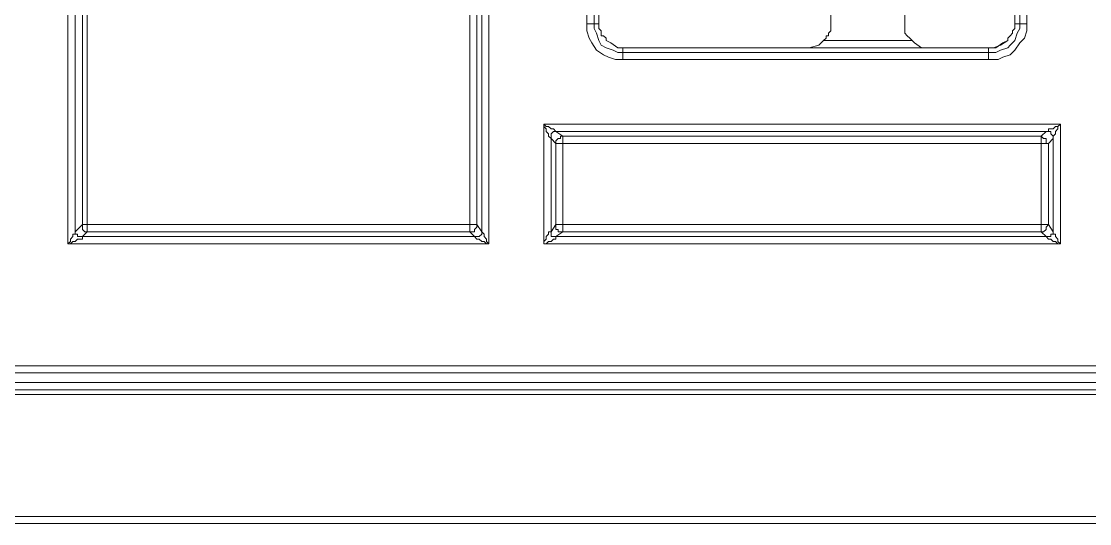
# Model space of a CAD drawing. Header units: centimetres. Extents: x -12.2 to 12.2, y -6.1 to 6.1.
# Drawn here: x -7.083 to -5.507, y -6.126 to -5.385 of the extents above; entities that cross this region are included whole.
import ezdxf

# ---------------------------------------------------------------- set-up
doc = ezdxf.new("R2010")
doc.units = ezdxf.units.CM
doc.header["$MEASUREMENT"] = 0
doc.layers.add('Camada 1', color=7, linetype='Continuous')

msp = doc.modelspace()

# ---------------------------------------------------------------- linework, layer by layer
at = {"layer": 'Camada 1', "lineweight": 9}
for points in [[(-7.01387, -5.71331), (-7.01387, -5.71331), (-7.01387, -4.51034), (-7.01387, -4.51034)], [(-6.39298, -4.51034), (-6.39298, -4.51034), (-6.39298, -5.71331), (-6.39298, -5.71331)], [(-7.00329, -4.52798), (-7.00329, -4.52798), (-7.00329, -5.69567), (-7.00329, -5.69567)], [(-6.9927, -5.68509), (-6.9927, -5.68509), (-6.9927, -4.53856), (-6.9927, -4.53856)], [(-6.98565, -4.53856), (-6.98565, -4.53856), (-6.98565, -5.68509), (-6.98565, -5.68509)], [(-6.4212, -5.68509), (-6.4212, -5.68509), (-6.4212, -4.53856), (-6.4212, -4.53856)], [(-6.41062, -4.53856), (-6.41062, -4.53856), (-6.41062, -5.68509), (-6.41062, -5.68509)], [(-6.40356, -5.69567), (-6.40356, -5.69567), (-6.40356, -4.52798), (-6.40356, -4.52798)], [(-6.24834, -5.38876), (-6.24834, -5.38876), (-6.24834, -4.60559), (-6.24834, -4.60559)], [(-6.23776, -4.60559), (-6.23776, -4.60559), (-6.23776, -5.38876), (-6.23776, -5.38876)], [(-5.77915, -5.38876), (-5.77915, -5.38876), (-5.77915, -4.60559), (-5.77915, -4.60559)], [(-5.61687, -4.60559), (-5.61687, -4.60559), (-5.61687, -5.38876), (-5.61687, -5.38876)], [(-5.60981, -5.38876), (-5.60981, -5.38876), (-5.60981, -4.60559), (-5.60981, -4.60559)], [(-5.59923, -4.60559), (-5.59923, -4.60559), (-5.59923, -5.38876), (-5.59923, -5.38876)], [(-6.2307, -5.38876), (-6.2307, -5.38876), (-6.2307, -5.23706), (-6.2307, -5.23706)], [(-5.88851, -5.27587), (-5.88851, -5.27587), (-5.88851, -5.38876), (-5.88851, -5.38876)], [(-6.23776, -5.38876), (-6.23776, -5.38876), (-6.2307, -5.38876), (-6.2307, -5.38876)], [(-5.60981, -5.38876), (-5.60981, -5.38876), (-5.61687, -5.38876), (-5.61687, -5.38876)], [(-5.89909, -5.41345), (-5.89909, -5.41345), (-5.76856, -5.41345), (-5.76856, -5.41345)], [(-6.19542, -5.43109), (-6.19542, -5.43109), (-6.19542, -5.42403), (-6.19542, -5.42403)], [(-5.65567, -5.42403), (-5.65567, -5.42403), (-6.19542, -5.42403), (-6.19542, -5.42403)], [(-6.19542, -5.42403), (-6.19542, -5.42403), (-5.92379, -5.42403), (-5.92379, -5.42403)], [(-6.19542, -5.43109), (-6.19542, -5.43109), (-5.65567, -5.43109), (-5.65567, -5.43109)], [(-5.74387, -5.42403), (-5.74387, -5.42403), (-5.65567, -5.42403), (-5.65567, -5.42403)], [(-5.65567, -5.43109), (-5.65567, -5.43109), (-5.65567, -5.42403), (-5.65567, -5.42403)], [(-5.65567, -5.44167), (-5.65567, -5.44167), (-6.19542, -5.44167), (-6.19542, -5.44167)], [(-6.31184, -5.53692), (-6.31184, -5.53692), (-5.54984, -5.53692), (-5.54984, -5.53692)], [(-6.31184, -5.71331), (-6.31184, -5.71331), (-6.31184, -5.53692), (-6.31184, -5.53692)], [(-5.57101, -5.54751), (-5.57101, -5.54751), (-6.2942, -5.54751), (-6.2942, -5.54751)], [(-6.2942, -5.54751), (-6.2942, -5.54751), (-6.28362, -5.55456), (-6.28362, -5.55456)], [(-5.57806, -5.55456), (-5.57806, -5.55456), (-5.57101, -5.54751), (-5.57101, -5.54751)], [(-5.54984, -5.53692), (-5.54984, -5.53692), (-5.54984, -5.71331), (-5.54984, -5.71331)], [(-6.30126, -5.55809), (-6.30126, -5.55809), (-6.30126, -5.69567), (-6.30126, -5.69567)], [(-6.2942, -5.56515), (-6.2942, -5.56515), (-6.30126, -5.55809), (-6.30126, -5.55809)], [(-6.28362, -5.55456), (-6.28362, -5.55456), (-5.57806, -5.55456), (-5.57806, -5.55456)], [(-5.56042, -5.55809), (-5.56042, -5.55809), (-5.56748, -5.56515), (-5.56748, -5.56515)], [(-5.56042, -5.69567), (-5.56042, -5.69567), (-5.56042, -5.55809), (-5.56042, -5.55809)], [(-6.2942, -5.68509), (-6.2942, -5.68509), (-6.2942, -5.56515), (-6.2942, -5.56515)], [(-5.57806, -5.56515), (-5.57806, -5.56515), (-6.28362, -5.56515), (-6.28362, -5.56515)], [(-6.28362, -5.56515), (-6.28362, -5.56515), (-6.28362, -5.68509), (-6.28362, -5.68509)], [(-5.57806, -5.68509), (-5.57806, -5.68509), (-5.57806, -5.56515), (-5.57806, -5.56515)], [(-5.56748, -5.56515), (-5.56748, -5.56515), (-5.56748, -5.68509), (-5.56748, -5.68509)], [(-7.00329, -5.69567), (-7.00329, -5.69567), (-6.9927, -5.68509), (-6.9927, -5.68509)], [(-6.98565, -5.68509), (-6.98565, -5.68509), (-6.4212, -5.68509), (-6.4212, -5.68509)], [(-6.41062, -5.68509), (-6.41062, -5.68509), (-6.40356, -5.69567), (-6.40356, -5.69567)], [(-6.30126, -5.69567), (-6.30126, -5.69567), (-6.2942, -5.68509), (-6.2942, -5.68509)], [(-6.28362, -5.68509), (-6.28362, -5.68509), (-5.57806, -5.68509), (-5.57806, -5.68509)], [(-5.56748, -5.68509), (-5.56748, -5.68509), (-5.56042, -5.69567), (-5.56042, -5.69567)], [(-6.98565, -5.69567), (-6.98565, -5.69567), (-6.9927, -5.70273), (-6.9927, -5.70273)], [(-6.9927, -5.70273), (-6.9927, -5.70273), (-6.41415, -5.70273), (-6.41415, -5.70273)], [(-6.4212, -5.69567), (-6.4212, -5.69567), (-6.98565, -5.69567), (-6.98565, -5.69567)], [(-6.41415, -5.70273), (-6.41415, -5.70273), (-6.4212, -5.69567), (-6.4212, -5.69567)], [(-6.28362, -5.69567), (-6.28362, -5.69567), (-6.2942, -5.70273), (-6.2942, -5.70273)], [(-6.2942, -5.70273), (-6.2942, -5.70273), (-5.57101, -5.70273), (-5.57101, -5.70273)], [(-5.57806, -5.69567), (-5.57806, -5.69567), (-6.28362, -5.69567), (-6.28362, -5.69567)], [(-5.57101, -5.70273), (-5.57101, -5.70273), (-5.57806, -5.69567), (-5.57806, -5.69567)], [(-6.39298, -5.71331), (-6.39298, -5.71331), (-7.01387, -5.71331), (-7.01387, -5.71331)], [(-5.54984, -5.71331), (-5.54984, -5.71331), (-6.31184, -5.71331), (-6.31184, -5.71331)], [(-11.83281, -5.89323), (-11.83281, -5.89323), (-3.97292, -5.89323), (-3.97292, -5.89323)], [(-3.97292, -5.90381), (-3.97292, -5.90381), (-11.83281, -5.90381), (-11.83281, -5.90381)], [(-3.94117, -5.91792), (-3.94117, -5.91792), (-11.86456, -5.91792), (-11.86456, -5.91792)], [(-11.86456, -5.92851), (-11.86456, -5.92851), (-3.94117, -5.92851), (-3.94117, -5.92851)], [(-3.94117, -5.93556), (-3.94117, -5.93556), (-11.86456, -5.93556), (-11.86456, -5.93556)], [(-11.86456, -6.11548), (-11.86456, -6.11548), (-3.94117, -6.11548), (-3.94117, -6.11548)], [(-3.94117, -6.12606), (-3.94117, -6.12606), (-11.86456, -6.12606), (-11.86456, -6.12606)]]:
    msp.add_open_spline(points, degree=3, dxfattribs=at)
for points, knots in [([(-6.19542, -5.44167), (-6.19542, -5.44167), (-6.20601, -5.44167), (-6.20601, -5.44167), (-6.20601, -5.44167), (-6.21659, -5.43815), (-6.21659, -5.43815), (-6.21659, -5.43815), (-6.22365, -5.43462), (-6.22365, -5.43462), (-6.22365, -5.43462), (-6.23423, -5.42756), (-6.23423, -5.42756), (-6.23423, -5.42756), (-6.24129, -5.41698), (-6.24129, -5.41698), (-6.24129, -5.41698), (-6.24481, -5.40992), (-6.24481, -5.40992), (-6.24481, -5.40992), (-6.24834, -5.39934), (-6.24834, -5.39934), (-6.24834, -5.39934), (-6.24834, -5.38876), (-6.24834, -5.38876)], [0, 0, 0, 0, 0.125, 0.125, 0.125, 0.25, 0.25, 0.25, 0.375, 0.375, 0.375, 0.5, 0.5, 0.5, 0.625, 0.625, 0.625, 0.75, 0.75, 0.75, 0.875, 0.875, 0.875, 1, 1, 1, 1]), ([(-6.23776, -5.38876), (-6.23776, -5.38876), (-6.23776, -5.38876), (-6.23776, -5.38876), (-6.23776, -5.38876), (-6.24129, -5.38876), (-6.24129, -5.38876), (-6.24129, -5.38876), (-6.24481, -5.38876), (-6.24481, -5.38876), (-6.24481, -5.38876), (-6.24834, -5.38876), (-6.24834, -5.38876)], [0, 0, 0, 0, 0.25, 0.25, 0.25, 0.5, 0.5, 0.5, 0.75, 0.75, 0.75, 1, 1, 1, 1]), ([(-6.23776, -5.38876), (-6.23776, -5.38876), (-6.23776, -5.39581), (-6.23776, -5.39581), (-6.23776, -5.39581), (-6.23423, -5.40287), (-6.23423, -5.40287), (-6.23423, -5.40287), (-6.2307, -5.41345), (-6.2307, -5.41345), (-6.2307, -5.41345), (-6.22717, -5.42051), (-6.22717, -5.42051), (-6.22717, -5.42051), (-6.22012, -5.42403), (-6.22012, -5.42403), (-6.22012, -5.42403), (-6.20954, -5.42756), (-6.20954, -5.42756), (-6.20954, -5.42756), (-6.20248, -5.43109), (-6.20248, -5.43109), (-6.20248, -5.43109), (-6.19542, -5.43109), (-6.19542, -5.43109)], [0, 0, 0, 0, 0.125, 0.125, 0.125, 0.25, 0.25, 0.25, 0.375, 0.375, 0.375, 0.5, 0.5, 0.5, 0.625, 0.625, 0.625, 0.75, 0.75, 0.75, 0.875, 0.875, 0.875, 1, 1, 1, 1]), ([(-6.22012, -5.41345), (-6.22012, -5.41345), (-6.22012, -5.40992), (-6.22012, -5.40992), (-6.22012, -5.40992), (-6.22365, -5.4064), (-6.22365, -5.4064), (-6.22365, -5.4064), (-6.22717, -5.4064), (-6.22717, -5.4064), (-6.22717, -5.4064), (-6.22717, -5.40287), (-6.22717, -5.40287), (-6.22717, -5.40287), (-6.22717, -5.39934), (-6.22717, -5.39934), (-6.22717, -5.39934), (-6.2307, -5.39581), (-6.2307, -5.39581), (-6.2307, -5.39581), (-6.2307, -5.39228), (-6.2307, -5.39228), (-6.2307, -5.39228), (-6.2307, -5.38876), (-6.2307, -5.38876)], [0, 0, 0, 0, 0.125, 0.125, 0.125, 0.25, 0.25, 0.25, 0.375, 0.375, 0.375, 0.5, 0.5, 0.5, 0.625, 0.625, 0.625, 0.75, 0.75, 0.75, 0.875, 0.875, 0.875, 1, 1, 1, 1]), ([(-5.88851, -5.38876), (-5.88851, -5.38876), (-5.88851, -5.39228), (-5.88851, -5.39228), (-5.88851, -5.39228), (-5.88851, -5.39581), (-5.88851, -5.39581), (-5.88851, -5.39581), (-5.88851, -5.39934), (-5.88851, -5.39934), (-5.88851, -5.39934), (-5.89204, -5.40287), (-5.89204, -5.40287), (-5.89204, -5.40287), (-5.89204, -5.4064), (-5.89204, -5.4064), (-5.89204, -5.4064), (-5.89556, -5.4064), (-5.89556, -5.4064), (-5.89556, -5.4064), (-5.89556, -5.40992), (-5.89556, -5.40992), (-5.89556, -5.40992), (-5.89909, -5.41345), (-5.89909, -5.41345)], [0, 0, 0, 0, 0.125, 0.125, 0.125, 0.25, 0.25, 0.25, 0.375, 0.375, 0.375, 0.5, 0.5, 0.5, 0.625, 0.625, 0.625, 0.75, 0.75, 0.75, 0.875, 0.875, 0.875, 1, 1, 1, 1]), ([(-5.76856, -5.41345), (-5.76856, -5.41345), (-5.77209, -5.40992), (-5.77209, -5.40992), (-5.77209, -5.40992), (-5.77562, -5.4064), (-5.77562, -5.4064), (-5.77562, -5.4064), (-5.77915, -5.40287), (-5.77915, -5.40287), (-5.77915, -5.40287), (-5.77915, -5.39934), (-5.77915, -5.39934), (-5.77915, -5.39934), (-5.77915, -5.39581), (-5.77915, -5.39581), (-5.77915, -5.39581), (-5.77915, -5.39228), (-5.77915, -5.39228), (-5.77915, -5.39228), (-5.77915, -5.38876), (-5.77915, -5.38876)], [0, 0, 0, 0, 0.1428571, 0.1428571, 0.1428571, 0.2857143, 0.2857143, 0.2857143, 0.4285714, 0.4285714, 0.4285714, 0.5714286, 0.5714286, 0.5714286, 0.7142857, 0.7142857, 0.7142857, 0.8571429, 0.8571429, 0.8571429, 1, 1, 1, 1]), ([(-5.59923, -5.38876), (-5.59923, -5.38876), (-5.59923, -5.39934), (-5.59923, -5.39934), (-5.59923, -5.39934), (-5.60276, -5.40992), (-5.60276, -5.40992), (-5.60276, -5.40992), (-5.60981, -5.41698), (-5.60981, -5.41698), (-5.60981, -5.41698), (-5.61687, -5.42756), (-5.61687, -5.42756), (-5.61687, -5.42756), (-5.62392, -5.43462), (-5.62392, -5.43462), (-5.62392, -5.43462), (-5.63451, -5.43815), (-5.63451, -5.43815), (-5.63451, -5.43815), (-5.64156, -5.44167), (-5.64156, -5.44167), (-5.64156, -5.44167), (-5.65567, -5.44167), (-5.65567, -5.44167)], [0, 0, 0, 0, 0.125, 0.125, 0.125, 0.25, 0.25, 0.25, 0.375, 0.375, 0.375, 0.5, 0.5, 0.5, 0.625, 0.625, 0.625, 0.75, 0.75, 0.75, 0.875, 0.875, 0.875, 1, 1, 1, 1]), ([(-5.65567, -5.43109), (-5.65567, -5.43109), (-5.64509, -5.43109), (-5.64509, -5.43109), (-5.64509, -5.43109), (-5.63804, -5.42756), (-5.63804, -5.42756), (-5.63804, -5.42756), (-5.62745, -5.42403), (-5.62745, -5.42403), (-5.62745, -5.42403), (-5.62392, -5.42051), (-5.62392, -5.42051), (-5.62392, -5.42051), (-5.61687, -5.41345), (-5.61687, -5.41345), (-5.61687, -5.41345), (-5.61334, -5.40287), (-5.61334, -5.40287), (-5.61334, -5.40287), (-5.60981, -5.39581), (-5.60981, -5.39581), (-5.60981, -5.39581), (-5.60981, -5.38876), (-5.60981, -5.38876)], [0, 0, 0, 0, 0.125, 0.125, 0.125, 0.25, 0.25, 0.25, 0.375, 0.375, 0.375, 0.5, 0.5, 0.5, 0.625, 0.625, 0.625, 0.75, 0.75, 0.75, 0.875, 0.875, 0.875, 1, 1, 1, 1]), ([(-5.61687, -5.38876), (-5.61687, -5.38876), (-5.61687, -5.39228), (-5.61687, -5.39228), (-5.61687, -5.39228), (-5.61687, -5.39581), (-5.61687, -5.39581), (-5.61687, -5.39581), (-5.6204, -5.39934), (-5.6204, -5.39934), (-5.6204, -5.39934), (-5.6204, -5.40287), (-5.6204, -5.40287), (-5.6204, -5.40287), (-5.62392, -5.4064), (-5.62392, -5.4064), (-5.62392, -5.4064), (-5.62745, -5.40992), (-5.62745, -5.40992), (-5.62745, -5.40992), (-5.62745, -5.41345), (-5.62745, -5.41345)], [0, 0, 0, 0, 0.1428571, 0.1428571, 0.1428571, 0.2857143, 0.2857143, 0.2857143, 0.4285714, 0.4285714, 0.4285714, 0.5714286, 0.5714286, 0.5714286, 0.7142857, 0.7142857, 0.7142857, 0.8571429, 0.8571429, 0.8571429, 1, 1, 1, 1]), ([(-5.59923, -5.38876), (-5.59923, -5.38876), (-5.59923, -5.38876), (-5.59923, -5.38876), (-5.59923, -5.38876), (-5.60276, -5.38876), (-5.60276, -5.38876), (-5.60276, -5.38876), (-5.60629, -5.38876), (-5.60629, -5.38876), (-5.60629, -5.38876), (-5.60981, -5.38876), (-5.60981, -5.38876)], [0, 0, 0, 0, 0.25, 0.25, 0.25, 0.5, 0.5, 0.5, 0.75, 0.75, 0.75, 1, 1, 1, 1]), ([(-6.19542, -5.42403), (-6.19542, -5.42403), (-6.19542, -5.42403), (-6.19542, -5.42403), (-6.19542, -5.42403), (-6.20248, -5.42403), (-6.20248, -5.42403), (-6.20248, -5.42403), (-6.21306, -5.41698), (-6.21306, -5.41698), (-6.21306, -5.41698), (-6.22012, -5.41345), (-6.22012, -5.41345)], [0, 0, 0, 0, 0.25, 0.25, 0.25, 0.5, 0.5, 0.5, 0.75, 0.75, 0.75, 1, 1, 1, 1]), ([(-6.22012, -5.41345), (-6.22012, -5.41345), (-6.21306, -5.41698), (-6.21306, -5.41698), (-6.21306, -5.41698), (-6.20248, -5.42403), (-6.20248, -5.42403), (-6.20248, -5.42403), (-6.19542, -5.42403), (-6.19542, -5.42403)], [0, 0, 0, 0, 0.3333333, 0.3333333, 0.3333333, 0.6666667, 0.6666667, 0.6666667, 1, 1, 1, 1]), ([(-5.92379, -5.42403), (-5.92379, -5.42403), (-5.92026, -5.42403), (-5.92026, -5.42403), (-5.92026, -5.42403), (-5.90615, -5.42051), (-5.90615, -5.42051), (-5.90615, -5.42051), (-5.89909, -5.41345), (-5.89909, -5.41345)], [0, 0, 0, 0, 0.3333333, 0.3333333, 0.3333333, 0.6666667, 0.6666667, 0.6666667, 1, 1, 1, 1]), ([(-5.76856, -5.41345), (-5.76856, -5.41345), (-5.76504, -5.41698), (-5.76504, -5.41698), (-5.76504, -5.41698), (-5.75445, -5.42403), (-5.75445, -5.42403), (-5.75445, -5.42403), (-5.7474, -5.42403), (-5.7474, -5.42403), (-5.7474, -5.42403), (-5.74387, -5.42403), (-5.74387, -5.42403)], [0, 0, 0, 0, 0.25, 0.25, 0.25, 0.5, 0.5, 0.5, 0.75, 0.75, 0.75, 1, 1, 1, 1]), ([(-5.62745, -5.41345), (-5.62745, -5.41345), (-5.63451, -5.41698), (-5.63451, -5.41698), (-5.63451, -5.41698), (-5.64509, -5.42403), (-5.64509, -5.42403), (-5.64509, -5.42403), (-5.65215, -5.42403), (-5.65215, -5.42403), (-5.65215, -5.42403), (-5.65567, -5.42403), (-5.65567, -5.42403)], [0, 0, 0, 0, 0.25, 0.25, 0.25, 0.5, 0.5, 0.5, 0.75, 0.75, 0.75, 1, 1, 1, 1]), ([(-5.65567, -5.42403), (-5.65567, -5.42403), (-5.64862, -5.42403), (-5.64862, -5.42403), (-5.64862, -5.42403), (-5.63804, -5.42051), (-5.63804, -5.42051), (-5.63804, -5.42051), (-5.62745, -5.41345), (-5.62745, -5.41345)], [0, 0, 0, 0, 0.3333333, 0.3333333, 0.3333333, 0.6666667, 0.6666667, 0.6666667, 1, 1, 1, 1]), ([(-6.19542, -5.43109), (-6.19542, -5.43109), (-6.19542, -5.43109), (-6.19542, -5.43109), (-6.19542, -5.43109), (-6.19542, -5.43462), (-6.19542, -5.43462), (-6.19542, -5.43462), (-6.19542, -5.43815), (-6.19542, -5.43815), (-6.19542, -5.43815), (-6.19542, -5.44167), (-6.19542, -5.44167)], [0, 0, 0, 0, 0.25, 0.25, 0.25, 0.5, 0.5, 0.5, 0.75, 0.75, 0.75, 1, 1, 1, 1]), ([(-5.65567, -5.43109), (-5.65567, -5.43109), (-5.65567, -5.43109), (-5.65567, -5.43109), (-5.65567, -5.43109), (-5.65567, -5.43462), (-5.65567, -5.43462), (-5.65567, -5.43462), (-5.65567, -5.43815), (-5.65567, -5.43815), (-5.65567, -5.43815), (-5.65567, -5.44167), (-5.65567, -5.44167)], [0, 0, 0, 0, 0.25, 0.25, 0.25, 0.5, 0.5, 0.5, 0.75, 0.75, 0.75, 1, 1, 1, 1]), ([(-6.30126, -5.55809), (-6.30126, -5.55809), (-6.30126, -5.55809), (-6.30126, -5.55809), (-6.30126, -5.55809), (-6.30479, -5.55456), (-6.30479, -5.55456), (-6.30479, -5.55456), (-6.30479, -5.55103), (-6.30479, -5.55103), (-6.30479, -5.55103), (-6.30831, -5.54751), (-6.30831, -5.54751), (-6.30831, -5.54751), (-6.30831, -5.54398), (-6.30831, -5.54398), (-6.30831, -5.54398), (-6.31184, -5.54045), (-6.31184, -5.54045), (-6.31184, -5.54045), (-6.31184, -5.53692), (-6.31184, -5.53692)], [0, 0, 0, 0, 0.1428571, 0.1428571, 0.1428571, 0.2857143, 0.2857143, 0.2857143, 0.4285714, 0.4285714, 0.4285714, 0.5714286, 0.5714286, 0.5714286, 0.7142857, 0.7142857, 0.7142857, 0.8571429, 0.8571429, 0.8571429, 1, 1, 1, 1]), ([(-6.31184, -5.53692), (-6.31184, -5.53692), (-6.30831, -5.54045), (-6.30831, -5.54045), (-6.30831, -5.54045), (-6.30479, -5.54045), (-6.30479, -5.54045), (-6.30479, -5.54045), (-6.30126, -5.54398), (-6.30126, -5.54398), (-6.30126, -5.54398), (-6.29773, -5.54398), (-6.29773, -5.54398), (-6.29773, -5.54398), (-6.2942, -5.54751), (-6.2942, -5.54751)], [0, 0, 0, 0, 0.2, 0.2, 0.2, 0.4, 0.4, 0.4, 0.6, 0.6, 0.6, 0.8, 0.8, 0.8, 1, 1, 1, 1]), ([(-6.2942, -5.54751), (-6.2942, -5.54751), (-6.2942, -5.54751), (-6.2942, -5.54751), (-6.2942, -5.54751), (-6.29773, -5.54751), (-6.29773, -5.54751), (-6.29773, -5.54751), (-6.30126, -5.55103), (-6.30126, -5.55103), (-6.30126, -5.55103), (-6.30126, -5.55456), (-6.30126, -5.55456), (-6.30126, -5.55456), (-6.30126, -5.55809), (-6.30126, -5.55809)], [0, 0, 0, 0, 0.2, 0.2, 0.2, 0.4, 0.4, 0.4, 0.6, 0.6, 0.6, 0.8, 0.8, 0.8, 1, 1, 1, 1]), ([(-5.57101, -5.54751), (-5.57101, -5.54751), (-5.57101, -5.54751), (-5.57101, -5.54751), (-5.57101, -5.54751), (-5.56748, -5.54751), (-5.56748, -5.54751), (-5.56748, -5.54751), (-5.56748, -5.54398), (-5.56748, -5.54398), (-5.56748, -5.54398), (-5.56395, -5.54398), (-5.56395, -5.54398), (-5.56395, -5.54398), (-5.56042, -5.54398), (-5.56042, -5.54398), (-5.56042, -5.54398), (-5.5569, -5.54045), (-5.5569, -5.54045), (-5.5569, -5.54045), (-5.55337, -5.54045), (-5.55337, -5.54045), (-5.55337, -5.54045), (-5.54984, -5.53692), (-5.54984, -5.53692)], [0, 0, 0, 0, 0.125, 0.125, 0.125, 0.25, 0.25, 0.25, 0.375, 0.375, 0.375, 0.5, 0.5, 0.5, 0.625, 0.625, 0.625, 0.75, 0.75, 0.75, 0.875, 0.875, 0.875, 1, 1, 1, 1]), ([(-5.56042, -5.55809), (-5.56042, -5.55809), (-5.56042, -5.55456), (-5.56042, -5.55456), (-5.56042, -5.55456), (-5.56395, -5.55103), (-5.56395, -5.55103), (-5.56395, -5.55103), (-5.56395, -5.54751), (-5.56395, -5.54751), (-5.56395, -5.54751), (-5.56748, -5.54751), (-5.56748, -5.54751), (-5.56748, -5.54751), (-5.57101, -5.54751), (-5.57101, -5.54751)], [0, 0, 0, 0, 0.2, 0.2, 0.2, 0.4, 0.4, 0.4, 0.6, 0.6, 0.6, 0.8, 0.8, 0.8, 1, 1, 1, 1]), ([(-5.54984, -5.53692), (-5.54984, -5.53692), (-5.55337, -5.54045), (-5.55337, -5.54045), (-5.55337, -5.54045), (-5.55337, -5.54398), (-5.55337, -5.54398), (-5.55337, -5.54398), (-5.5569, -5.54751), (-5.5569, -5.54751), (-5.5569, -5.54751), (-5.5569, -5.55103), (-5.5569, -5.55103), (-5.5569, -5.55103), (-5.56042, -5.55456), (-5.56042, -5.55456), (-5.56042, -5.55456), (-5.56042, -5.55809), (-5.56042, -5.55809)], [0, 0, 0, 0, 0.1666667, 0.1666667, 0.1666667, 0.3333333, 0.3333333, 0.3333333, 0.5, 0.5, 0.5, 0.6666667, 0.6666667, 0.6666667, 0.8333333, 0.8333333, 0.8333333, 1, 1, 1, 1]), ([(-6.28362, -5.55456), (-6.28362, -5.55456), (-6.28715, -5.55456), (-6.28715, -5.55456), (-6.28715, -5.55456), (-6.28715, -5.55809), (-6.28715, -5.55809), (-6.28715, -5.55809), (-6.29067, -5.55809), (-6.29067, -5.55809), (-6.29067, -5.55809), (-6.2942, -5.56162), (-6.2942, -5.56162), (-6.2942, -5.56162), (-6.2942, -5.56515), (-6.2942, -5.56515)], [0, 0, 0, 0, 0.2, 0.2, 0.2, 0.4, 0.4, 0.4, 0.6, 0.6, 0.6, 0.8, 0.8, 0.8, 1, 1, 1, 1]), ([(-6.28362, -5.56515), (-6.28362, -5.56515), (-6.28362, -5.56515), (-6.28362, -5.56515), (-6.28362, -5.56515), (-6.28362, -5.56162), (-6.28362, -5.56162), (-6.28362, -5.56162), (-6.28362, -5.55809), (-6.28362, -5.55809), (-6.28362, -5.55809), (-6.28362, -5.55456), (-6.28362, -5.55456)], [0, 0, 0, 0, 0.25, 0.25, 0.25, 0.5, 0.5, 0.5, 0.75, 0.75, 0.75, 1, 1, 1, 1]), ([(-5.56748, -5.56515), (-5.56748, -5.56515), (-5.57101, -5.56515), (-5.57101, -5.56515), (-5.57101, -5.56515), (-5.57101, -5.56162), (-5.57101, -5.56162), (-5.57101, -5.56162), (-5.57101, -5.55809), (-5.57101, -5.55809), (-5.57101, -5.55809), (-5.57454, -5.55809), (-5.57454, -5.55809), (-5.57454, -5.55809), (-5.57806, -5.55456), (-5.57806, -5.55456)], [0, 0, 0, 0, 0.2, 0.2, 0.2, 0.4, 0.4, 0.4, 0.6, 0.6, 0.6, 0.8, 0.8, 0.8, 1, 1, 1, 1]), ([(-5.57806, -5.56515), (-5.57806, -5.56515), (-5.57806, -5.56515), (-5.57806, -5.56515), (-5.57806, -5.56515), (-5.57806, -5.56162), (-5.57806, -5.56162), (-5.57806, -5.56162), (-5.57806, -5.55809), (-5.57806, -5.55809), (-5.57806, -5.55809), (-5.57806, -5.55456), (-5.57806, -5.55456)], [0, 0, 0, 0, 0.25, 0.25, 0.25, 0.5, 0.5, 0.5, 0.75, 0.75, 0.75, 1, 1, 1, 1]), ([(-6.28362, -5.56515), (-6.28362, -5.56515), (-6.28715, -5.56515), (-6.28715, -5.56515), (-6.28715, -5.56515), (-6.29067, -5.56515), (-6.29067, -5.56515), (-6.29067, -5.56515), (-6.2942, -5.56515), (-6.2942, -5.56515)], [0, 0, 0, 0, 0.3333333, 0.3333333, 0.3333333, 0.6666667, 0.6666667, 0.6666667, 1, 1, 1, 1]), ([(-5.56748, -5.56515), (-5.56748, -5.56515), (-5.57101, -5.56515), (-5.57101, -5.56515), (-5.57101, -5.56515), (-5.57454, -5.56515), (-5.57454, -5.56515), (-5.57454, -5.56515), (-5.57806, -5.56515), (-5.57806, -5.56515)], [0, 0, 0, 0, 0.3333333, 0.3333333, 0.3333333, 0.6666667, 0.6666667, 0.6666667, 1, 1, 1, 1]), ([(-6.98565, -5.69567), (-6.98565, -5.69567), (-6.98565, -5.69567), (-6.98565, -5.69567), (-6.98565, -5.69567), (-6.98917, -5.69567), (-6.98917, -5.69567), (-6.98917, -5.69567), (-6.9927, -5.69215), (-6.9927, -5.69215), (-6.9927, -5.69215), (-6.9927, -5.68862), (-6.9927, -5.68862), (-6.9927, -5.68862), (-6.9927, -5.68509), (-6.9927, -5.68509)], [0, 0, 0, 0, 0.2, 0.2, 0.2, 0.4, 0.4, 0.4, 0.6, 0.6, 0.6, 0.8, 0.8, 0.8, 1, 1, 1, 1]), ([(-6.98565, -5.68509), (-6.98565, -5.68509), (-6.98565, -5.68509), (-6.98565, -5.68509), (-6.98565, -5.68509), (-6.98917, -5.68509), (-6.98917, -5.68509), (-6.98917, -5.68509), (-6.9927, -5.68509), (-6.9927, -5.68509)], [0, 0, 0, 0, 0.3333333, 0.3333333, 0.3333333, 0.6666667, 0.6666667, 0.6666667, 1, 1, 1, 1]), ([(-6.98565, -5.69567), (-6.98565, -5.69567), (-6.98565, -5.69567), (-6.98565, -5.69567), (-6.98565, -5.69567), (-6.98565, -5.69215), (-6.98565, -5.69215), (-6.98565, -5.69215), (-6.98565, -5.68862), (-6.98565, -5.68862), (-6.98565, -5.68862), (-6.98565, -5.68509), (-6.98565, -5.68509)], [0, 0, 0, 0, 0.25, 0.25, 0.25, 0.5, 0.5, 0.5, 0.75, 0.75, 0.75, 1, 1, 1, 1]), ([(-6.4212, -5.69567), (-6.4212, -5.69567), (-6.4212, -5.69567), (-6.4212, -5.69567), (-6.4212, -5.69567), (-6.41767, -5.69567), (-6.41767, -5.69567), (-6.41767, -5.69567), (-6.41415, -5.69567), (-6.41415, -5.69567), (-6.41415, -5.69567), (-6.41415, -5.69215), (-6.41415, -5.69215), (-6.41415, -5.69215), (-6.41062, -5.68862), (-6.41062, -5.68862), (-6.41062, -5.68862), (-6.41062, -5.68509), (-6.41062, -5.68509)], [0, 0, 0, 0, 0.1666667, 0.1666667, 0.1666667, 0.3333333, 0.3333333, 0.3333333, 0.5, 0.5, 0.5, 0.6666667, 0.6666667, 0.6666667, 0.8333333, 0.8333333, 0.8333333, 1, 1, 1, 1]), ([(-6.4212, -5.69567), (-6.4212, -5.69567), (-6.4212, -5.69567), (-6.4212, -5.69567), (-6.4212, -5.69567), (-6.4212, -5.69215), (-6.4212, -5.69215), (-6.4212, -5.69215), (-6.4212, -5.68862), (-6.4212, -5.68862), (-6.4212, -5.68862), (-6.4212, -5.68509), (-6.4212, -5.68509)], [0, 0, 0, 0, 0.25, 0.25, 0.25, 0.5, 0.5, 0.5, 0.75, 0.75, 0.75, 1, 1, 1, 1]), ([(-6.41062, -5.68509), (-6.41062, -5.68509), (-6.41062, -5.68509), (-6.41062, -5.68509), (-6.41062, -5.68509), (-6.41415, -5.68509), (-6.41415, -5.68509), (-6.41415, -5.68509), (-6.41767, -5.68509), (-6.41767, -5.68509), (-6.41767, -5.68509), (-6.4212, -5.68509), (-6.4212, -5.68509)], [0, 0, 0, 0, 0.25, 0.25, 0.25, 0.5, 0.5, 0.5, 0.75, 0.75, 0.75, 1, 1, 1, 1]), ([(-6.28362, -5.69567), (-6.28362, -5.69567), (-6.28715, -5.69567), (-6.28715, -5.69567), (-6.28715, -5.69567), (-6.29067, -5.69567), (-6.29067, -5.69567), (-6.29067, -5.69567), (-6.29067, -5.69215), (-6.29067, -5.69215), (-6.29067, -5.69215), (-6.2942, -5.69215), (-6.2942, -5.69215), (-6.2942, -5.69215), (-6.2942, -5.68862), (-6.2942, -5.68862), (-6.2942, -5.68862), (-6.2942, -5.68509), (-6.2942, -5.68509)], [0, 0, 0, 0, 0.1666667, 0.1666667, 0.1666667, 0.3333333, 0.3333333, 0.3333333, 0.5, 0.5, 0.5, 0.6666667, 0.6666667, 0.6666667, 0.8333333, 0.8333333, 0.8333333, 1, 1, 1, 1]), ([(-6.28362, -5.68509), (-6.28362, -5.68509), (-6.28715, -5.68509), (-6.28715, -5.68509), (-6.28715, -5.68509), (-6.29067, -5.68509), (-6.29067, -5.68509), (-6.29067, -5.68509), (-6.2942, -5.68509), (-6.2942, -5.68509)], [0, 0, 0, 0, 0.3333333, 0.3333333, 0.3333333, 0.6666667, 0.6666667, 0.6666667, 1, 1, 1, 1]), ([(-6.28362, -5.69567), (-6.28362, -5.69567), (-6.28362, -5.69567), (-6.28362, -5.69567), (-6.28362, -5.69567), (-6.28362, -5.69215), (-6.28362, -5.69215), (-6.28362, -5.69215), (-6.28362, -5.68862), (-6.28362, -5.68862), (-6.28362, -5.68862), (-6.28362, -5.68509), (-6.28362, -5.68509)], [0, 0, 0, 0, 0.25, 0.25, 0.25, 0.5, 0.5, 0.5, 0.75, 0.75, 0.75, 1, 1, 1, 1]), ([(-5.57806, -5.69567), (-5.57806, -5.69567), (-5.57806, -5.69567), (-5.57806, -5.69567), (-5.57806, -5.69567), (-5.57454, -5.69567), (-5.57454, -5.69567), (-5.57454, -5.69567), (-5.57101, -5.69215), (-5.57101, -5.69215), (-5.57101, -5.69215), (-5.57101, -5.68862), (-5.57101, -5.68862), (-5.57101, -5.68862), (-5.56748, -5.68509), (-5.56748, -5.68509)], [0, 0, 0, 0, 0.2, 0.2, 0.2, 0.4, 0.4, 0.4, 0.6, 0.6, 0.6, 0.8, 0.8, 0.8, 1, 1, 1, 1]), ([(-5.57806, -5.69567), (-5.57806, -5.69567), (-5.57806, -5.69567), (-5.57806, -5.69567), (-5.57806, -5.69567), (-5.57806, -5.69215), (-5.57806, -5.69215), (-5.57806, -5.69215), (-5.57806, -5.68862), (-5.57806, -5.68862), (-5.57806, -5.68862), (-5.57806, -5.68509), (-5.57806, -5.68509)], [0, 0, 0, 0, 0.25, 0.25, 0.25, 0.5, 0.5, 0.5, 0.75, 0.75, 0.75, 1, 1, 1, 1]), ([(-5.56748, -5.68509), (-5.56748, -5.68509), (-5.57101, -5.68509), (-5.57101, -5.68509), (-5.57101, -5.68509), (-5.57454, -5.68509), (-5.57454, -5.68509), (-5.57454, -5.68509), (-5.57806, -5.68509), (-5.57806, -5.68509)], [0, 0, 0, 0, 0.3333333, 0.3333333, 0.3333333, 0.6666667, 0.6666667, 0.6666667, 1, 1, 1, 1]), ([(-7.01387, -5.71331), (-7.01387, -5.71331), (-7.01034, -5.70978), (-7.01034, -5.70978), (-7.01034, -5.70978), (-7.01034, -5.70626), (-7.01034, -5.70626), (-7.01034, -5.70626), (-7.00681, -5.70273), (-7.00681, -5.70273), (-7.00681, -5.70273), (-7.00681, -5.6992), (-7.00681, -5.6992), (-7.00681, -5.6992), (-7.00329, -5.6992), (-7.00329, -5.6992), (-7.00329, -5.6992), (-7.00329, -5.69567), (-7.00329, -5.69567)], [0, 0, 0, 0, 0.1666667, 0.1666667, 0.1666667, 0.3333333, 0.3333333, 0.3333333, 0.5, 0.5, 0.5, 0.6666667, 0.6666667, 0.6666667, 0.8333333, 0.8333333, 0.8333333, 1, 1, 1, 1]), ([(-6.9927, -5.70273), (-6.9927, -5.70273), (-6.9927, -5.70273), (-6.9927, -5.70273), (-6.9927, -5.70273), (-6.9927, -5.70626), (-6.9927, -5.70626), (-6.9927, -5.70626), (-6.99623, -5.70626), (-6.99623, -5.70626), (-6.99623, -5.70626), (-6.99976, -5.70626), (-6.99976, -5.70626), (-6.99976, -5.70626), (-7.00329, -5.70978), (-7.00329, -5.70978), (-7.00329, -5.70978), (-7.00681, -5.70978), (-7.00681, -5.70978), (-7.00681, -5.70978), (-7.01034, -5.71331), (-7.01034, -5.71331), (-7.01034, -5.71331), (-7.01387, -5.71331), (-7.01387, -5.71331)], [0, 0, 0, 0, 0.125, 0.125, 0.125, 0.25, 0.25, 0.25, 0.375, 0.375, 0.375, 0.5, 0.5, 0.5, 0.625, 0.625, 0.625, 0.75, 0.75, 0.75, 0.875, 0.875, 0.875, 1, 1, 1, 1]), ([(-6.9927, -5.70273), (-6.9927, -5.70273), (-6.99623, -5.70273), (-6.99623, -5.70273), (-6.99623, -5.70273), (-6.99976, -5.70273), (-6.99976, -5.70273), (-6.99976, -5.70273), (-6.99976, -5.6992), (-6.99976, -5.6992), (-6.99976, -5.6992), (-7.00329, -5.6992), (-7.00329, -5.6992), (-7.00329, -5.6992), (-7.00329, -5.69567), (-7.00329, -5.69567)], [0, 0, 0, 0, 0.2, 0.2, 0.2, 0.4, 0.4, 0.4, 0.6, 0.6, 0.6, 0.8, 0.8, 0.8, 1, 1, 1, 1]), ([(-6.41415, -5.70273), (-6.41415, -5.70273), (-6.41062, -5.70273), (-6.41062, -5.70273), (-6.41062, -5.70273), (-6.40709, -5.70273), (-6.40709, -5.70273), (-6.40709, -5.70273), (-6.40356, -5.6992), (-6.40356, -5.6992), (-6.40356, -5.6992), (-6.40356, -5.69567), (-6.40356, -5.69567)], [0, 0, 0, 0, 0.25, 0.25, 0.25, 0.5, 0.5, 0.5, 0.75, 0.75, 0.75, 1, 1, 1, 1]), ([(-6.39298, -5.71331), (-6.39298, -5.71331), (-6.39651, -5.71331), (-6.39651, -5.71331), (-6.39651, -5.71331), (-6.40004, -5.70978), (-6.40004, -5.70978), (-6.40004, -5.70978), (-6.40356, -5.70978), (-6.40356, -5.70978), (-6.40356, -5.70978), (-6.40709, -5.70626), (-6.40709, -5.70626), (-6.40709, -5.70626), (-6.41062, -5.70626), (-6.41062, -5.70626), (-6.41062, -5.70626), (-6.41415, -5.70273), (-6.41415, -5.70273)], [0, 0, 0, 0, 0.1666667, 0.1666667, 0.1666667, 0.3333333, 0.3333333, 0.3333333, 0.5, 0.5, 0.5, 0.6666667, 0.6666667, 0.6666667, 0.8333333, 0.8333333, 0.8333333, 1, 1, 1, 1]), ([(-6.40356, -5.69567), (-6.40356, -5.69567), (-6.40356, -5.69567), (-6.40356, -5.69567), (-6.40356, -5.69567), (-6.40004, -5.6992), (-6.40004, -5.6992), (-6.40004, -5.6992), (-6.40004, -5.70273), (-6.40004, -5.70273), (-6.40004, -5.70273), (-6.39651, -5.70626), (-6.39651, -5.70626), (-6.39651, -5.70626), (-6.39651, -5.70978), (-6.39651, -5.70978), (-6.39651, -5.70978), (-6.39298, -5.71331), (-6.39298, -5.71331)], [0, 0, 0, 0, 0.1666667, 0.1666667, 0.1666667, 0.3333333, 0.3333333, 0.3333333, 0.5, 0.5, 0.5, 0.6666667, 0.6666667, 0.6666667, 0.8333333, 0.8333333, 0.8333333, 1, 1, 1, 1]), ([(-6.31184, -5.71331), (-6.31184, -5.71331), (-6.31184, -5.70978), (-6.31184, -5.70978), (-6.31184, -5.70978), (-6.30831, -5.70626), (-6.30831, -5.70626), (-6.30831, -5.70626), (-6.30831, -5.70273), (-6.30831, -5.70273), (-6.30831, -5.70273), (-6.30479, -5.6992), (-6.30479, -5.6992), (-6.30479, -5.6992), (-6.30479, -5.69567), (-6.30479, -5.69567), (-6.30479, -5.69567), (-6.30126, -5.69567), (-6.30126, -5.69567)], [0, 0, 0, 0, 0.1666667, 0.1666667, 0.1666667, 0.3333333, 0.3333333, 0.3333333, 0.5, 0.5, 0.5, 0.6666667, 0.6666667, 0.6666667, 0.8333333, 0.8333333, 0.8333333, 1, 1, 1, 1]), ([(-6.2942, -5.70273), (-6.2942, -5.70273), (-6.2942, -5.70273), (-6.2942, -5.70273), (-6.2942, -5.70273), (-6.2942, -5.70626), (-6.2942, -5.70626), (-6.2942, -5.70626), (-6.29773, -5.70626), (-6.29773, -5.70626), (-6.29773, -5.70626), (-6.30126, -5.70978), (-6.30126, -5.70978), (-6.30126, -5.70978), (-6.30479, -5.70978), (-6.30479, -5.70978), (-6.30479, -5.70978), (-6.30831, -5.71331), (-6.30831, -5.71331), (-6.30831, -5.71331), (-6.31184, -5.71331), (-6.31184, -5.71331)], [0, 0, 0, 0, 0.1428571, 0.1428571, 0.1428571, 0.2857143, 0.2857143, 0.2857143, 0.4285714, 0.4285714, 0.4285714, 0.5714286, 0.5714286, 0.5714286, 0.7142857, 0.7142857, 0.7142857, 0.8571429, 0.8571429, 0.8571429, 1, 1, 1, 1]), ([(-6.2942, -5.70273), (-6.2942, -5.70273), (-6.2942, -5.70273), (-6.2942, -5.70273), (-6.2942, -5.70273), (-6.29773, -5.70273), (-6.29773, -5.70273), (-6.29773, -5.70273), (-6.30126, -5.70273), (-6.30126, -5.70273), (-6.30126, -5.70273), (-6.30126, -5.6992), (-6.30126, -5.6992), (-6.30126, -5.6992), (-6.30126, -5.69567), (-6.30126, -5.69567)], [0, 0, 0, 0, 0.2, 0.2, 0.2, 0.4, 0.4, 0.4, 0.6, 0.6, 0.6, 0.8, 0.8, 0.8, 1, 1, 1, 1]), ([(-5.57101, -5.70273), (-5.57101, -5.70273), (-5.56748, -5.70273), (-5.56748, -5.70273), (-5.56748, -5.70273), (-5.56395, -5.70273), (-5.56395, -5.70273), (-5.56395, -5.70273), (-5.56395, -5.6992), (-5.56395, -5.6992), (-5.56395, -5.6992), (-5.56042, -5.6992), (-5.56042, -5.6992), (-5.56042, -5.6992), (-5.56042, -5.69567), (-5.56042, -5.69567)], [0, 0, 0, 0, 0.2, 0.2, 0.2, 0.4, 0.4, 0.4, 0.6, 0.6, 0.6, 0.8, 0.8, 0.8, 1, 1, 1, 1]), ([(-5.54984, -5.71331), (-5.54984, -5.71331), (-5.55337, -5.71331), (-5.55337, -5.71331), (-5.55337, -5.71331), (-5.5569, -5.70978), (-5.5569, -5.70978), (-5.5569, -5.70978), (-5.56042, -5.70978), (-5.56042, -5.70978), (-5.56042, -5.70978), (-5.56395, -5.70626), (-5.56395, -5.70626), (-5.56395, -5.70626), (-5.56748, -5.70626), (-5.56748, -5.70626), (-5.56748, -5.70626), (-5.57101, -5.70273), (-5.57101, -5.70273)], [0, 0, 0, 0, 0.1666667, 0.1666667, 0.1666667, 0.3333333, 0.3333333, 0.3333333, 0.5, 0.5, 0.5, 0.6666667, 0.6666667, 0.6666667, 0.8333333, 0.8333333, 0.8333333, 1, 1, 1, 1]), ([(-5.56042, -5.69567), (-5.56042, -5.69567), (-5.56042, -5.69567), (-5.56042, -5.69567), (-5.56042, -5.69567), (-5.56042, -5.6992), (-5.56042, -5.6992), (-5.56042, -5.6992), (-5.5569, -5.6992), (-5.5569, -5.6992), (-5.5569, -5.6992), (-5.5569, -5.70273), (-5.5569, -5.70273), (-5.5569, -5.70273), (-5.55337, -5.70626), (-5.55337, -5.70626), (-5.55337, -5.70626), (-5.55337, -5.70978), (-5.55337, -5.70978), (-5.55337, -5.70978), (-5.54984, -5.71331), (-5.54984, -5.71331)], [0, 0, 0, 0, 0.1428571, 0.1428571, 0.1428571, 0.2857143, 0.2857143, 0.2857143, 0.4285714, 0.4285714, 0.4285714, 0.5714286, 0.5714286, 0.5714286, 0.7142857, 0.7142857, 0.7142857, 0.8571429, 0.8571429, 0.8571429, 1, 1, 1, 1])]:
    msp.add_open_spline(points, degree=3, knots=knots, dxfattribs=at)

doc.saveas('drawing.dxf')
